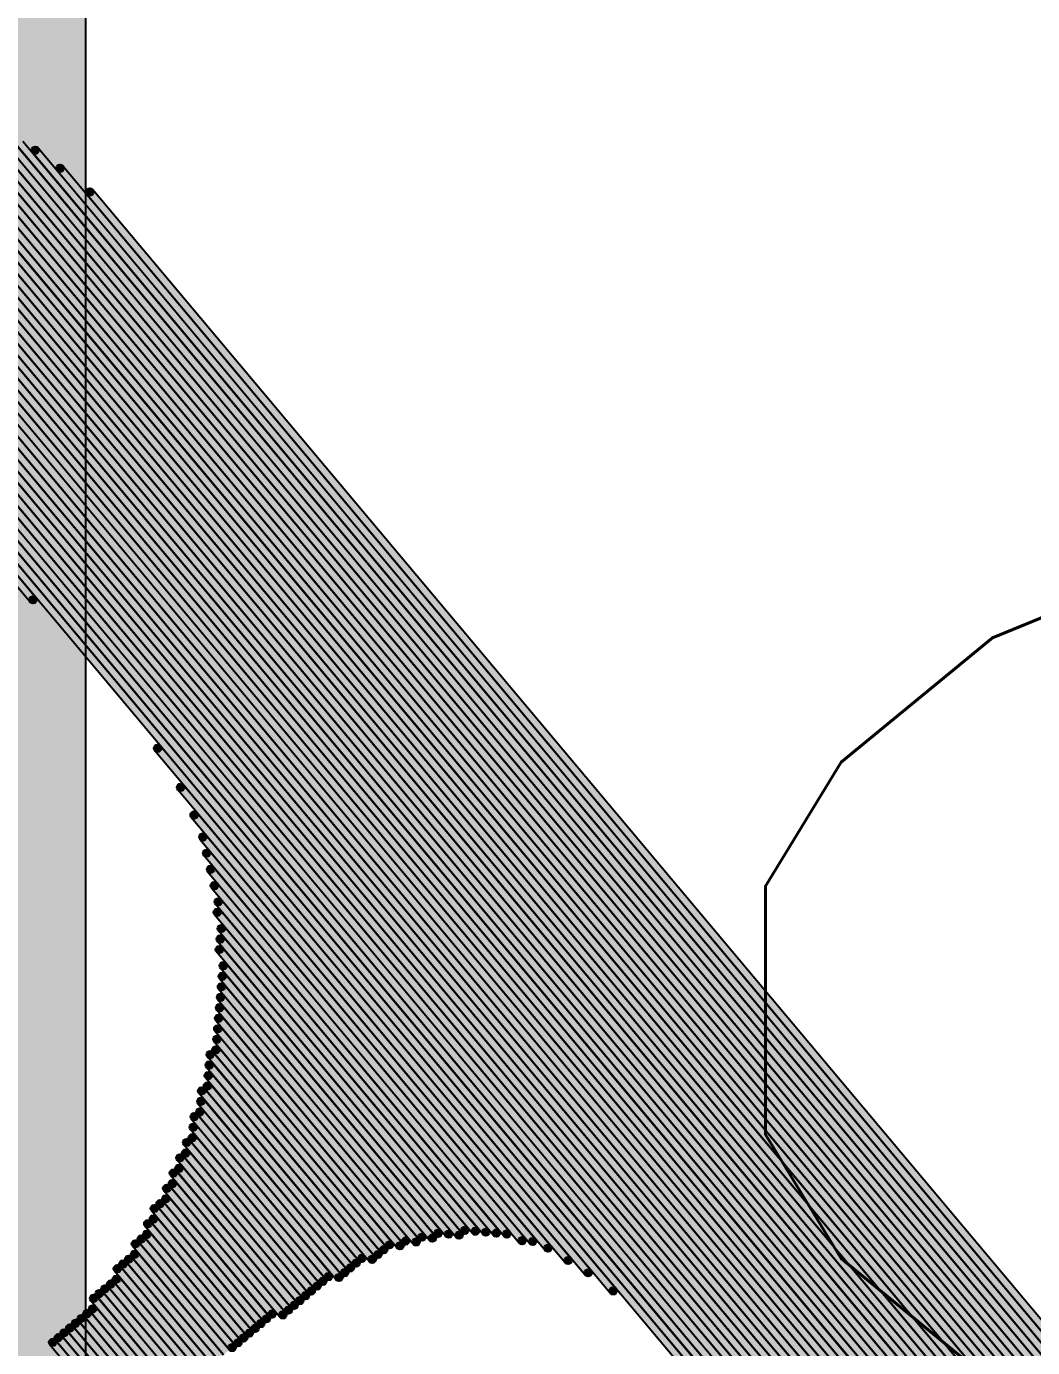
# Model space of a CAD drawing. Header units: millimetres. Extents: x -4 to 157, y -60 to 103.
# Drawn here: x 97.6 to 102.67, y 3.99 to 10.64 of the extents above; entities that cross this region are included whole.
import ezdxf

# ---------------------------------------------------------------- set-up
doc = ezdxf.new("R2010")
doc.units = ezdxf.units.MM
doc.layers.add('BottomSolder', color=6, linetype='Continuous', true_color=0xff00ff)
doc.layers.add('TopOverlay', color=2, linetype='Continuous', true_color=0xffff00)
doc.styles.add('textstyle11', font='standard')

msp = doc.modelspace()

# ---------------------------------------------------------------- hatches: boundary and pattern name
at = {"layer": 'BottomSolder', "true_color": 0xff00ff}
for points in [[(96.3729, 10.2211), (96.4017, 10.2453), (111.7698, -8.0696), (111.7411, -8.0937)], [(96.5073, 10.2359), (96.5361, 10.2601), (111.8561, -7.9974), (111.8273, -8.0215)], [(96.5605, 10.2313), (96.5892, 10.2554), (111.885, -7.9732), (111.8562, -7.9974)], [(96.6134, 10.2267), (96.6421, 10.2509), (111.9136, -7.949), (111.8848, -7.9731)], [(96.642, 10.2509), (96.6707, 10.275), (111.9423, -7.9249), (111.9136, -7.949)], [(96.6949, 10.2463), (96.7237, 10.2704), (111.9711, -7.9008), (111.9424, -7.9249)], [(96.7478, 10.2416), (96.7766, 10.2657), (111.9999, -7.8767), (111.9711, -7.9008)], [(96.8007, 10.2371), (96.8295, 10.2612), (112.0286, -7.8526), (111.9999, -7.8768)], [(96.8536, 10.2323), (96.8824, 10.2565), (112.0574, -7.8284), (112.0286, -7.8525)], [(96.9063, 10.2277), (96.935, 10.2518), (112.0861, -7.8043), (112.0574, -7.8285)], [(96.9593, 10.2231), (96.988, 10.2472), (112.1149, -7.7803), (112.0861, -7.8044)], [(97.0122, 10.2185), (97.041, 10.2426), (120.3946, -17.5892), (120.3658, -17.6134)], [(96.1809, 10.158), (96.2097, 10.1822), (111.6261, -8.1903), (111.5973, -8.2144)], [(96.2339, 10.1534), (96.2627, 10.1776), (111.6548, -8.1662), (111.626, -8.1903)], [(96.2627, 10.1774), (96.2915, 10.2016), (111.6836, -8.1421), (111.6549, -8.1662)], [(96.2914, 10.2016), (96.3202, 10.2258), (111.7123, -8.118), (111.6836, -8.1422)], [(96.3444, 10.1972), (96.3731, 10.2213), (111.7411, -8.0938), (111.7123, -8.118)], [(96.4259, 10.2164), (96.4547, 10.2405), (111.7985, -8.0455), (111.7697, -8.0696)], [(96.4788, 10.2119), (96.5076, 10.236), (111.8274, -8.0215), (111.7986, -8.0456)], [(97.065, 10.2139), (97.0937, 10.238), (120.3992, -17.5364), (120.3705, -17.5605)], [(97.1179, 10.2092), (97.1467, 10.2333), (120.4038, -17.4834), (120.375, -17.5076)], [(97.195, 10.1758), (97.2237, 10.1999), (120.3843, -17.4018), (120.3555, -17.4259)], [(97.2479, 10.1714), (97.2766, 10.1955), (120.3889, -17.3489), (120.3602, -17.373)], [(96.042, 10.0902), (96.0707, 10.1144), (111.5111, -8.2869), (111.4823, -8.311)], [(96.0706, 10.1144), (96.0993, 10.1385), (111.5397, -8.2628), (111.5109, -8.2869)], [(96.0993, 10.1386), (96.1281, 10.1627), (111.5686, -8.2386), (111.5398, -8.2628)], [(96.1522, 10.1339), (96.181, 10.158), (111.5973, -8.2146), (111.5685, -8.2387)], [(97.3248, 10.1378), (97.3535, 10.162), (120.3694, -17.2674), (120.3406, -17.2915)], [(97.3777, 10.1333), (97.4064, 10.1574), (120.3499, -17.1858), (120.3212, -17.2099)], [(95.9028, 10.0225), (95.9316, 10.0466), (111.3959, -8.3834), (111.3672, -8.4075)], [(95.9314, 10.0466), (95.9602, 10.0708), (111.4249, -8.3592), (111.3961, -8.3833)], [(95.9602, 10.0707), (95.989, 10.0948), (111.4536, -8.3351), (111.4248, -8.3593)], [(96.0131, 10.0661), (96.0418, 10.0902), (111.4824, -8.311), (111.4536, -8.3351)], [(97.4789, 10.0712), (97.5076, 10.0953), (120.3306, -17.1041), (120.3018, -17.1282)], [(97.5559, 10.0378), (97.5847, 10.0619), (120.3109, -17.0224), (120.2821, -17.0465)], [(95.7923, 9.9789), (95.8211, 10.003), (109.4761, -6.2706), (109.4474, -6.2948)], [(95.8452, 9.9742), (95.874, 9.9984), (109.6257, -6.3901), (109.5969, -6.4142)], [(95.8739, 9.9983), (95.9027, 10.0224), (111.3674, -8.4075), (111.3387, -8.4316)], [(97.6328, 10.0043), (97.6616, 10.0284), (120.2915, -16.9409), (120.2627, -16.965)], [(97.7581, 9.9134), (97.7869, 9.9375), (120.2237, -16.8017), (120.195, -16.8258)], [(97.9075, 9.7938), (97.9363, 9.818), (120.1319, -16.6338), (120.1031, -16.6579)], [(97.1145, 8.3446), (97.1433, 8.3687), (97.6501, 7.765), (97.6214, 7.7409)], [(98.2486, 6.9933), (98.2773, 7.0174), (100.5692, 4.286), (100.5405, 4.2619)], [(98.3645, 6.7967), (98.3932, 6.8208), (100.444, 4.3768), (100.4152, 4.3527)], [(98.4324, 6.6576), (98.4611, 6.6817), (100.3429, 4.4391), (100.3141, 4.4149)], [(98.476, 6.5471), (98.5048, 6.5712), (100.2417, 4.5011), (100.213, 4.477)], [(98.4953, 6.4654), (98.524, 6.4895), (100.1647, 4.5346), (100.1359, 4.5105)], [(98.5149, 6.3838), (98.5437, 6.4079), (100.1119, 4.5391), (100.0831, 4.515)], [(98.5344, 6.3022), (98.5632, 6.3263), (100.0349, 4.5727), (100.0062, 4.5485)], [(98.5493, 6.1678), (98.5781, 6.1919), (99.9291, 4.5818), (99.9004, 4.5576)], [(98.554, 6.2207), (98.5827, 6.2448), (99.9819, 4.5771), (99.9532, 4.553)], [(98.5641, 6.0332), (98.5929, 6.0574), (99.8234, 4.5911), (99.7946, 4.567)], [(98.5688, 6.0861), (98.5976, 6.1102), (99.8763, 4.5864), (99.8475, 4.5622)], [(98.5596, 5.9803), (98.5883, 6.0045), (99.7946, 4.5669), (99.7658, 4.5427)], [(98.5791, 5.8987), (98.6078, 5.9228), (99.7416, 4.5715), (99.7129, 4.5474)], [(98.5743, 5.8458), (98.6031, 5.8699), (99.6888, 4.576), (99.6601, 4.5519)], [(98.5697, 5.7929), (98.5984, 5.817), (99.6601, 4.552), (99.6313, 4.5279)], [(98.5651, 5.7401), (98.5939, 5.7643), (99.6073, 4.5566), (99.5785, 4.5325)], [(98.5559, 5.6343), (98.5846, 5.6585), (99.5256, 4.5371), (99.4969, 4.513)], [(98.5606, 5.6872), (98.5893, 5.7114), (99.5786, 4.5325), (99.5498, 4.5084)], [(98.5513, 5.5814), (98.58, 5.6056), (99.4968, 4.513), (99.468, 4.4889)], [(98.5467, 5.5287), (98.5754, 5.5528), (99.4441, 4.5177), (99.4154, 4.4936)], [(98.5134, 5.4515), (98.5421, 5.4757), (99.3865, 4.4693), (99.3577, 4.4452)], [(98.542, 5.4757), (98.5708, 5.4998), (99.4151, 4.4936), (99.3864, 4.4695)], [(98.5087, 5.3986), (98.5374, 5.4228), (99.3576, 4.4451), (99.3289, 4.421)], [(98.504, 5.3458), (98.5328, 5.37), (99.3049, 4.4498), (99.2761, 4.4257)], [(98.4706, 5.2688), (98.4993, 5.2929), (99.2473, 4.4017), (99.2185, 4.3776)], [(98.4994, 5.2929), (98.5281, 5.317), (99.276, 4.4256), (99.2473, 4.4015)], [(98.466, 5.2159), (98.4948, 5.24), (99.2185, 4.3775), (99.1897, 4.3534)], [(98.4327, 5.139), (98.4615, 5.1631), (99.1369, 4.358), (99.1082, 4.3339)], [(98.4615, 5.163), (98.4902, 5.1871), (99.1898, 4.3533), (99.1611, 4.3292)], [(98.4235, 5.0331), (98.4523, 5.0573), (99.0794, 4.3098), (99.0506, 4.2856)], [(98.428, 5.086), (98.4568, 5.1102), (99.1082, 4.334), (99.0795, 4.3099)], [(98.3947, 5.0091), (98.4235, 5.0332), (99.0506, 4.2856), (99.0219, 4.2615)], [(98.3612, 4.9321), (98.39, 4.9562), (98.9933, 4.2374), (98.9645, 4.2133)], [(98.3901, 4.9561), (98.4188, 4.9802), (99.0218, 4.2615), (98.9931, 4.2374)], [(98.3278, 4.8551), (98.3566, 4.8792), (98.9356, 4.189), (98.9069, 4.1649)], [(98.3567, 4.8793), (98.3854, 4.9034), (98.9645, 4.2132), (98.9357, 4.189)], [(98.2945, 4.7781), (98.3232, 4.8022), (98.854, 4.1697), (98.8253, 4.1456)], [(98.3233, 4.8022), (98.352, 4.8263), (98.9069, 4.1651), (98.8782, 4.1409)], [(98.2612, 4.7011), (98.29, 4.7252), (98.7966, 4.1214), (98.7678, 4.0973)], [(98.2899, 4.7251), (98.3186, 4.7492), (98.8251, 4.1454), (98.7964, 4.1213)], [(98.2324, 4.6769), (98.2611, 4.701), (98.7678, 4.0972), (98.739, 4.073)], [(98.1991, 4.5999), (98.2279, 4.6241), (98.7103, 4.0491), (98.6815, 4.025)], [(98.2278, 4.6241), (98.2565, 4.6482), (98.7391, 4.0731), (98.7103, 4.0489)], [(98.1369, 4.4986), (98.1657, 4.5228), (98.624, 3.9765), (98.5953, 3.9524)], [(98.1657, 4.5229), (98.1945, 4.5471), (98.6528, 4.0007), (98.6241, 3.9766)], [(98.1942, 4.5471), (98.2229, 4.5712), (98.6815, 4.0249), (98.6528, 4.0007)], [(98.1323, 4.4459), (98.161, 4.47), (98.5952, 3.9525), (98.5665, 3.9284)], [(98.046, 4.3735), (98.0748, 4.3977), (98.5091, 3.88), (98.4803, 3.8559)], [(98.0747, 4.3977), (98.1035, 4.4218), (98.5378, 3.9042), (98.509, 3.8801)], [(98.1035, 4.4217), (98.1323, 4.4458), (98.5665, 3.9283), (98.5377, 3.9042)], [(98.0413, 4.3207), (98.07, 4.3448), (98.4802, 3.856), (98.4515, 3.8318)], [(97.9551, 4.2484), (97.9839, 4.2726), (98.3941, 3.7836), (98.3653, 3.7594)], [(97.9838, 4.2724), (98.0126, 4.2965), (98.4227, 3.8077), (98.394, 3.7836)], [(98.0126, 4.2966), (98.0413, 4.3207), (98.4515, 3.8318), (98.4227, 3.8077)], [(97.9217, 4.1713), (97.9505, 4.1954), (98.3365, 3.7353), (98.3077, 3.7111)], [(97.9263, 4.2241), (97.955, 4.2482), (98.3651, 3.7595), (98.3364, 3.7353)], [(97.8642, 4.1231), (97.8929, 4.1472), (98.2791, 3.6872), (98.2503, 3.663)], [(97.893, 4.1471), (97.9217, 4.1713), (98.3078, 3.7113), (98.279, 3.6872)], [(97.778, 4.0505), (97.8068, 4.0747), (98.1927, 3.6147), (98.1639, 3.5906)], [(97.8067, 4.0748), (97.8355, 4.0989), (98.2214, 3.6388), (98.1927, 3.6147)], [(97.8355, 4.0988), (97.8642, 4.123), (98.2502, 3.663), (98.2215, 3.6388)], [(97.7206, 4.0025), (97.7493, 4.0266), (98.1353, 3.5664), (98.1065, 3.5423)], [(97.7491, 4.0265), (97.7779, 4.0507), (98.164, 3.5906), (98.1352, 3.5665)]]:
    msp.add_hatch(color=6, dxfattribs=at).paths.add_polyline_path(points, flags=0)
h = msp.add_hatch(color=6, dxfattribs=at)
edge = h.paths.add_edge_path(flags=0)
edge.add_arc((97.6472, 10.0163), 0.0188, 0, 360)
h = msp.add_hatch(color=6, dxfattribs=at)
edge = h.paths.add_edge_path(flags=0)
edge.add_arc((97.7725, 9.9255), 0.0188, 0, 360)
h = msp.add_hatch(color=6, dxfattribs=at)
edge = h.paths.add_edge_path(flags=0)
edge.add_arc((97.9219, 9.8059), 0.0188, 0, 360)
h = msp.add_hatch(color=6, dxfattribs=at)
edge = h.paths.add_edge_path(flags=0)
edge.add_arc((97.6358, 7.753), 0.0188, 0, 360)
h = msp.add_hatch(color=6, dxfattribs=at)
edge = h.paths.add_edge_path(flags=0)
edge.add_arc((98.263, 7.0053), 0.0188, 0, 360)
h = msp.add_hatch(color=6, dxfattribs=at)
edge = h.paths.add_edge_path(flags=0)
edge.add_arc((98.3788, 6.8087), 0.0188, 0, 360)
h = msp.add_hatch(color=6, dxfattribs=at)
edge = h.paths.add_edge_path(flags=0)
edge.add_arc((98.4467, 6.6696), 0.0188, 0, 360)
h = msp.add_hatch(color=6, dxfattribs=at)
edge = h.paths.add_edge_path(flags=0)
edge.add_arc((98.4904, 6.5592), 0.0188, 0, 360)
h = msp.add_hatch(color=6, dxfattribs=at)
edge = h.paths.add_edge_path(flags=0)
edge.add_arc((98.5096, 6.4774), 0.0188, 0, 360)
h = msp.add_hatch(color=6, dxfattribs=at)
edge = h.paths.add_edge_path(flags=0)
edge.add_arc((98.5293, 6.3959), 0.0188, 0, 360)
h = msp.add_hatch(color=6, dxfattribs=at)
edge = h.paths.add_edge_path(flags=0)
edge.add_arc((98.5488, 6.3143), 0.0188, 0, 360)
h = msp.add_hatch(color=6, dxfattribs=at)
edge = h.paths.add_edge_path(flags=0)
edge.add_arc((98.5637, 6.1799), 0.0188, 0, 360)
h = msp.add_hatch(color=6, dxfattribs=at)
edge = h.paths.add_edge_path(flags=0)
edge.add_arc((98.5684, 6.2327), 0.0188, 0, 360)
h = msp.add_hatch(color=6, dxfattribs=at)
edge = h.paths.add_edge_path(flags=0)
edge.add_arc((98.5785, 6.0453), 0.0188, 0, 360)
h = msp.add_hatch(color=6, dxfattribs=at)
edge = h.paths.add_edge_path(flags=0)
edge.add_arc((98.5832, 6.0981), 0.0188, 0, 360)
h = msp.add_hatch(color=6, dxfattribs=at)
edge = h.paths.add_edge_path(flags=0)
edge.add_arc((98.5739, 5.9924), 0.0188, 0, 360)
h = msp.add_hatch(color=6, dxfattribs=at)
edge = h.paths.add_edge_path(flags=0)
edge.add_arc((98.5935, 5.9108), 0.0188, 0, 360)
h = msp.add_hatch(color=6, dxfattribs=at)
edge = h.paths.add_edge_path(flags=0)
edge.add_arc((98.5887, 5.8579), 0.0188, 0, 360)
h = msp.add_hatch(color=6, dxfattribs=at)
edge = h.paths.add_edge_path(flags=0)
edge.add_arc((98.5841, 5.8049), 0.0188, 0, 360)
h = msp.add_hatch(color=6, dxfattribs=at)
edge = h.paths.add_edge_path(flags=0)
edge.add_arc((98.5795, 5.7522), 0.0188, 0, 360)
h = msp.add_hatch(color=6, dxfattribs=at)
edge = h.paths.add_edge_path(flags=0)
edge.add_arc((98.5702, 5.6464), 0.0188, 0, 360)
h = msp.add_hatch(color=6, dxfattribs=at)
edge = h.paths.add_edge_path(flags=0)
edge.add_arc((98.5749, 5.6993), 0.0188, 0, 360)
h = msp.add_hatch(color=6, dxfattribs=at)
edge = h.paths.add_edge_path(flags=0)
edge.add_arc((98.5657, 5.5935), 0.0188, 0, 360)
h = msp.add_hatch(color=6, dxfattribs=at)
edge = h.paths.add_edge_path(flags=0)
edge.add_arc((98.5611, 5.5408), 0.0188, 0, 360)
h = msp.add_hatch(color=6, dxfattribs=at)
edge = h.paths.add_edge_path(flags=0)
edge.add_arc((98.5278, 5.4636), 0.0188, 0, 360)
h = msp.add_hatch(color=6, dxfattribs=at)
edge = h.paths.add_edge_path(flags=0)
edge.add_arc((98.5564, 5.4878), 0.0188, 0, 360)
h = msp.add_hatch(color=6, dxfattribs=at)
edge = h.paths.add_edge_path(flags=0)
edge.add_arc((98.5231, 5.4107), 0.0188, 0, 360)
h = msp.add_hatch(color=6, dxfattribs=at)
edge = h.paths.add_edge_path(flags=0)
edge.add_arc((98.5138, 5.305), 0.0188, 0, 360)
h = msp.add_hatch(color=6, dxfattribs=at)
edge = h.paths.add_edge_path(flags=0)
edge.add_arc((98.5184, 5.3579), 0.0188, 0, 360)
h = msp.add_hatch(color=6, dxfattribs=at)
edge = h.paths.add_edge_path(flags=0)
edge.add_arc((98.485, 5.2809), 0.0188, 0, 360)
h = msp.add_hatch(color=6, dxfattribs=at)
edge = h.paths.add_edge_path(flags=0)
edge.add_arc((98.4758, 5.175), 0.0188, 0, 360)
h = msp.add_hatch(color=6, dxfattribs=at)
edge = h.paths.add_edge_path(flags=0)
edge.add_arc((98.4804, 5.228), 0.0188, 0, 360)
h = msp.add_hatch(color=6, dxfattribs=at)
edge = h.paths.add_edge_path(flags=0)
edge.add_arc((98.4471, 5.151), 0.0188, 0, 360)
h = msp.add_hatch(color=6, dxfattribs=at)
edge = h.paths.add_edge_path(flags=0)
edge.add_arc((98.4379, 5.0452), 0.0188, 0, 360)
h = msp.add_hatch(color=6, dxfattribs=at)
edge = h.paths.add_edge_path(flags=0)
edge.add_arc((98.4424, 5.0981), 0.0188, 0, 360)
h = msp.add_hatch(color=6, dxfattribs=at)
edge = h.paths.add_edge_path(flags=0)
edge.add_arc((98.4091, 5.0212), 0.0188, 0, 360)
h = msp.add_hatch(color=6, dxfattribs=at)
edge = h.paths.add_edge_path(flags=0)
edge.add_arc((98.3756, 4.9441), 0.0188, 0, 360)
h = msp.add_hatch(color=6, dxfattribs=at)
edge = h.paths.add_edge_path(flags=0)
edge.add_arc((98.4044, 4.9681), 0.0188, 0, 360)
h = msp.add_hatch(color=6, dxfattribs=at)
edge = h.paths.add_edge_path(flags=0)
edge.add_arc((98.3422, 4.8671), 0.0188, 0, 360)
h = msp.add_hatch(color=6, dxfattribs=at)
edge = h.paths.add_edge_path(flags=0)
edge.add_arc((98.371, 4.8913), 0.0188, 0, 360)
h = msp.add_hatch(color=6, dxfattribs=at)
edge = h.paths.add_edge_path(flags=0)
edge.add_arc((98.3088, 4.7901), 0.0188, 0, 360)
h = msp.add_hatch(color=6, dxfattribs=at)
edge = h.paths.add_edge_path(flags=0)
edge.add_arc((98.3376, 4.8142), 0.0188, 0, 360)
h = msp.add_hatch(color=6, dxfattribs=at)
edge = h.paths.add_edge_path(flags=0)
edge.add_arc((98.2756, 4.7131), 0.0188, 0, 360)
h = msp.add_hatch(color=6, dxfattribs=at)
edge = h.paths.add_edge_path(flags=0)
edge.add_arc((98.3042, 4.7372), 0.0188, 0, 360)
h = msp.add_hatch(color=6, dxfattribs=at)
edge = h.paths.add_edge_path(flags=0)
edge.add_arc((98.2467, 4.6889), 0.0188, 0, 360)
h = msp.add_hatch(color=6, dxfattribs=at)
edge = h.paths.add_edge_path(flags=0)
edge.add_arc((98.2135, 4.612), 0.0188, 0, 360)
h = msp.add_hatch(color=6, dxfattribs=at)
edge = h.paths.add_edge_path(flags=0)
edge.add_arc((98.2421, 4.6361), 0.0188, 0, 360)
h = msp.add_hatch(color=6, dxfattribs=at)
edge = h.paths.add_edge_path(flags=0)
edge.add_arc((99.809, 4.579), 0.0188, 0, 360)
h = msp.add_hatch(color=6, dxfattribs=at)
edge = h.paths.add_edge_path(flags=0)
edge.add_arc((99.8619, 4.5743), 0.0188, 0, 360)
h = msp.add_hatch(color=6, dxfattribs=at)
edge = h.paths.add_edge_path(flags=0)
edge.add_arc((98.1513, 4.5107), 0.0188, 0, 360)
h = msp.add_hatch(color=6, dxfattribs=at)
edge = h.paths.add_edge_path(flags=0)
edge.add_arc((98.1801, 4.535), 0.0188, 0, 360)
h = msp.add_hatch(color=6, dxfattribs=at)
edge = h.paths.add_edge_path(flags=0)
edge.add_arc((98.2086, 4.5592), 0.0188, 0, 360)
h = msp.add_hatch(color=6, dxfattribs=at)
edge = h.paths.add_edge_path(flags=0)
edge.add_arc((99.4297, 4.5056), 0.0188, 0, 360)
h = msp.add_hatch(color=6, dxfattribs=at)
edge = h.paths.add_edge_path(flags=0)
edge.add_arc((99.5112, 4.5251), 0.0188, 0, 360)
h = msp.add_hatch(color=6, dxfattribs=at)
edge = h.paths.add_edge_path(flags=0)
edge.add_arc((99.5642, 4.5205), 0.0188, 0, 360)
h = msp.add_hatch(color=6, dxfattribs=at)
edge = h.paths.add_edge_path(flags=0)
edge.add_arc((99.5929, 4.5445), 0.0188, 0, 360)
h = msp.add_hatch(color=6, dxfattribs=at)
edge = h.paths.add_edge_path(flags=0)
edge.add_arc((99.6457, 4.5399), 0.0188, 0, 360)
h = msp.add_hatch(color=6, dxfattribs=at)
edge = h.paths.add_edge_path(flags=0)
edge.add_arc((99.6745, 4.5639), 0.0188, 0, 360)
h = msp.add_hatch(color=6, dxfattribs=at)
edge = h.paths.add_edge_path(flags=0)
edge.add_arc((99.7273, 4.5594), 0.0188, 0, 360)
h = msp.add_hatch(color=6, dxfattribs=at)
edge = h.paths.add_edge_path(flags=0)
edge.add_arc((99.7802, 4.5548), 0.0188, 0, 360)
h = msp.add_hatch(color=6, dxfattribs=at)
edge = h.paths.add_edge_path(flags=0)
edge.add_arc((99.9147, 4.5697), 0.0188, 0, 360)
h = msp.add_hatch(color=6, dxfattribs=at)
edge = h.paths.add_edge_path(flags=0)
edge.add_arc((99.9675, 4.5651), 0.0188, 0, 360)
h = msp.add_hatch(color=6, dxfattribs=at)
edge = h.paths.add_edge_path(flags=0)
edge.add_arc((100.0205, 4.5606), 0.0188, 0, 360)
h = msp.add_hatch(color=6, dxfattribs=at)
edge = h.paths.add_edge_path(flags=0)
edge.add_arc((100.0975, 4.5271), 0.0188, 0, 360)
h = msp.add_hatch(color=6, dxfattribs=at)
edge = h.paths.add_edge_path(flags=0)
edge.add_arc((100.1503, 4.5225), 0.0188, 0, 360)
h = msp.add_hatch(color=6, dxfattribs=at)
edge = h.paths.add_edge_path(flags=0)
edge.add_arc((98.1467, 4.4579), 0.0188, 0, 360)
h = msp.add_hatch(color=6, dxfattribs=at)
edge = h.paths.add_edge_path(flags=0)
edge.add_arc((99.2905, 4.4378), 0.0188, 0, 360)
h = msp.add_hatch(color=6, dxfattribs=at)
edge = h.paths.add_edge_path(flags=0)
edge.add_arc((99.3721, 4.4572), 0.0188, 0, 360)
h = msp.add_hatch(color=6, dxfattribs=at)
edge = h.paths.add_edge_path(flags=0)
edge.add_arc((99.4008, 4.4815), 0.0188, 0, 360)
h = msp.add_hatch(color=6, dxfattribs=at)
edge = h.paths.add_edge_path(flags=0)
edge.add_arc((99.4824, 4.5009), 0.0188, 0, 360)
h = msp.add_hatch(color=6, dxfattribs=at)
edge = h.paths.add_edge_path(flags=0)
edge.add_arc((100.2273, 4.4891), 0.0188, 0, 360)
h = msp.add_hatch(color=6, dxfattribs=at)
edge = h.paths.add_edge_path(flags=0)
edge.add_arc((98.0604, 4.3856), 0.0188, 0, 360)
h = msp.add_hatch(color=6, dxfattribs=at)
edge = h.paths.add_edge_path(flags=0)
edge.add_arc((98.0891, 4.4097), 0.0188, 0, 360)
h = msp.add_hatch(color=6, dxfattribs=at)
edge = h.paths.add_edge_path(flags=0)
edge.add_arc((98.1179, 4.4337), 0.0188, 0, 360)
h = msp.add_hatch(color=6, dxfattribs=at)
edge = h.paths.add_edge_path(flags=0)
edge.add_arc((99.2329, 4.3896), 0.0188, 0, 360)
h = msp.add_hatch(color=6, dxfattribs=at)
edge = h.paths.add_edge_path(flags=0)
edge.add_arc((99.2617, 4.4136), 0.0188, 0, 360)
h = msp.add_hatch(color=6, dxfattribs=at)
edge = h.paths.add_edge_path(flags=0)
edge.add_arc((99.3432, 4.4331), 0.0188, 0, 360)
h = msp.add_hatch(color=6, dxfattribs=at)
edge = h.paths.add_edge_path(flags=0)
edge.add_arc((100.3285, 4.427), 0.0188, 0, 360)
h = msp.add_hatch(color=6, dxfattribs=at)
edge = h.paths.add_edge_path(flags=0)
edge.add_arc((98.027, 4.3087), 0.0188, 0, 360)
h = msp.add_hatch(color=6, dxfattribs=at)
edge = h.paths.add_edge_path(flags=0)
edge.add_arc((98.0557, 4.3328), 0.0188, 0, 360)
h = msp.add_hatch(color=6, dxfattribs=at)
edge = h.paths.add_edge_path(flags=0)
edge.add_arc((99.0939, 4.322), 0.0188, 0, 360)
h = msp.add_hatch(color=6, dxfattribs=at)
edge = h.paths.add_edge_path(flags=0)
edge.add_arc((99.1226, 4.346), 0.0188, 0, 360)
h = msp.add_hatch(color=6, dxfattribs=at)
edge = h.paths.add_edge_path(flags=0)
edge.add_arc((99.1755, 4.3413), 0.0188, 0, 360)
h = msp.add_hatch(color=6, dxfattribs=at)
edge = h.paths.add_edge_path(flags=0)
edge.add_arc((99.2041, 4.3655), 0.0188, 0, 360)
h = msp.add_hatch(color=6, dxfattribs=at)
edge = h.paths.add_edge_path(flags=0)
edge.add_arc((100.4296, 4.3648), 0.0188, 0, 360)
h = msp.add_hatch(color=6, dxfattribs=at)
edge = h.paths.add_edge_path(flags=0)
edge.add_arc((97.9695, 4.2605), 0.0188, 0, 360)
h = msp.add_hatch(color=6, dxfattribs=at)
edge = h.paths.add_edge_path(flags=0)
edge.add_arc((97.9982, 4.2845), 0.0188, 0, 360)
h = msp.add_hatch(color=6, dxfattribs=at)
edge = h.paths.add_edge_path(flags=0)
edge.add_arc((99.0075, 4.2495), 0.0188, 0, 360)
h = msp.add_hatch(color=6, dxfattribs=at)
edge = h.paths.add_edge_path(flags=0)
edge.add_arc((99.0362, 4.2735), 0.0188, 0, 360)
h = msp.add_hatch(color=6, dxfattribs=at)
edge = h.paths.add_edge_path(flags=0)
edge.add_arc((99.065, 4.2977), 0.0188, 0, 360)
h = msp.add_hatch(color=6, dxfattribs=at)
edge = h.paths.add_edge_path(flags=0)
edge.add_arc((100.5548, 4.2739), 0.0188, 0, 360)
h = msp.add_hatch(color=6, dxfattribs=at)
edge = h.paths.add_edge_path(flags=0)
edge.add_arc((97.9361, 4.1833), 0.0188, 0, 360)
h = msp.add_hatch(color=6, dxfattribs=at)
edge = h.paths.add_edge_path(flags=0)
edge.add_arc((97.9407, 4.2362), 0.0188, 0, 360)
h = msp.add_hatch(color=6, dxfattribs=at)
edge = h.paths.add_edge_path(flags=0)
edge.add_arc((98.9212, 4.1769), 0.0188, 0, 360)
h = msp.add_hatch(color=6, dxfattribs=at)
edge = h.paths.add_edge_path(flags=0)
edge.add_arc((98.9501, 4.2011), 0.0188, 0, 360)
h = msp.add_hatch(color=6, dxfattribs=at)
edge = h.paths.add_edge_path(flags=0)
edge.add_arc((98.9789, 4.2253), 0.0188, 0, 360)
h = msp.add_hatch(color=6, dxfattribs=at)
edge = h.paths.add_edge_path(flags=0)
edge.add_arc((97.8499, 4.1109), 0.0188, 0, 360)
h = msp.add_hatch(color=6, dxfattribs=at)
edge = h.paths.add_edge_path(flags=0)
edge.add_arc((97.8786, 4.1351), 0.0188, 0, 360)
h = msp.add_hatch(color=6, dxfattribs=at)
edge = h.paths.add_edge_path(flags=0)
edge.add_arc((97.9074, 4.1592), 0.0188, 0, 360)
h = msp.add_hatch(color=6, dxfattribs=at)
edge = h.paths.add_edge_path(flags=0)
edge.add_arc((98.7822, 4.1094), 0.0188, 0, 360)
h = msp.add_hatch(color=6, dxfattribs=at)
edge = h.paths.add_edge_path(flags=0)
edge.add_arc((98.8108, 4.1334), 0.0188, 0, 360)
h = msp.add_hatch(color=6, dxfattribs=at)
edge = h.paths.add_edge_path(flags=0)
edge.add_arc((98.8396, 4.1577), 0.0188, 0, 360)
h = msp.add_hatch(color=6, dxfattribs=at)
edge = h.paths.add_edge_path(flags=0)
edge.add_arc((98.8925, 4.153), 0.0188, 0, 360)
h = msp.add_hatch(color=6, dxfattribs=at)
edge = h.paths.add_edge_path(flags=0)
edge.add_arc((97.7635, 4.0386), 0.0188, 0, 360)
h = msp.add_hatch(color=6, dxfattribs=at)
edge = h.paths.add_edge_path(flags=0)
edge.add_arc((97.7924, 4.0626), 0.0188, 0, 360)
h = msp.add_hatch(color=6, dxfattribs=at)
edge = h.paths.add_edge_path(flags=0)
edge.add_arc((97.8211, 4.0869), 0.0188, 0, 360)
h = msp.add_hatch(color=6, dxfattribs=at)
edge = h.paths.add_edge_path(flags=0)
edge.add_arc((98.7247, 4.061), 0.0188, 0, 360)
h = msp.add_hatch(color=6, dxfattribs=at)
edge = h.paths.add_edge_path(flags=0)
edge.add_arc((98.7534, 4.0851), 0.0188, 0, 360)
h = msp.add_hatch(color=6, dxfattribs=at)
edge = h.paths.add_edge_path(flags=0)
edge.add_arc((97.735, 4.0146), 0.0188, 0, 360)
h = msp.add_hatch(color=6, dxfattribs=at)
edge = h.paths.add_edge_path(flags=0)
edge.add_arc((98.6385, 3.9886), 0.0188, 0, 360)
h = msp.add_hatch(color=6, dxfattribs=at)
edge = h.paths.add_edge_path(flags=0)
edge.add_arc((98.6672, 4.0128), 0.0188, 0, 360)
h = msp.add_hatch(color=6, dxfattribs=at)
edge = h.paths.add_edge_path(flags=0)
edge.add_arc((98.6959, 4.0371), 0.0188, 0, 360)
at = {"layer": 'TopOverlay', "true_color": 0xffff00}
msp.add_hatch(color=2, dxfattribs=at).paths.add_polyline_path([(97.9, 1.7961), (97.1, 1.7961), (97.1, 13.9764), (97.9, 13.9764)], flags=0)

# ---------------------------------------------------------------- linework, layer by layer
at = {"layer": 'BottomSolder', "color": 6, "true_color": 0xff00ff}
for p, q in [((96.4017, 10.2453), (111.7698, -8.0696)), ((96.5361, 10.2601), (111.8561, -7.9974)), ((96.5892, 10.2554), (111.885, -7.9732)), ((111.9136, -7.949), (96.642, 10.2509)), ((96.6421, 10.2509), (111.9136, -7.949)), ((96.6707, 10.275), (111.9423, -7.9249)), ((111.9424, -7.9249), (96.6949, 10.2463)), ((96.7237, 10.2704), (111.9711, -7.9008)), ((96.7766, 10.2657), (111.9999, -7.8767)), ((96.8295, 10.2612), (112.0286, -7.8526)), ((96.8824, 10.2565), (112.0574, -7.8284)), ((96.935, 10.2518), (112.0861, -7.8043)), ((96.988, 10.2472), (112.1149, -7.7803)), ((97.041, 10.2426), (120.3946, -17.5892)), ((96.2097, 10.1822), (111.6261, -8.1903)), ((96.2627, 10.1776), (111.6548, -8.1662)), ((111.6549, -8.1662), (96.2627, 10.1774)), ((111.6836, -8.1422), (96.2914, 10.2016)), ((96.2915, 10.2016), (111.6836, -8.1421)), ((96.3202, 10.2258), (111.7123, -8.118)), ((111.7123, -8.118), (96.3444, 10.1972)), ((111.7411, -8.0937), (96.3729, 10.2211)), ((96.3731, 10.2213), (111.7411, -8.0938)), ((111.7697, -8.0696), (96.4259, 10.2164)), ((96.4547, 10.2405), (111.7985, -8.0455)), ((111.7986, -8.0456), (96.4788, 10.2119)), ((111.8273, -8.0215), (96.5073, 10.2359)), ((96.5076, 10.236), (111.8274, -8.0215)), ((111.8562, -7.9974), (96.5605, 10.2313)), ((111.8848, -7.9731), (96.6134, 10.2267)), ((111.9711, -7.9008), (96.7478, 10.2416)), ((111.9999, -7.8768), (96.8007, 10.2371)), ((112.0286, -7.8525), (96.8536, 10.2323)), ((112.0574, -7.8285), (96.9063, 10.2277)), ((112.0861, -7.8044), (96.9593, 10.2231)), ((120.3658, -17.6134), (97.0122, 10.2185)), ((120.3705, -17.5605), (97.065, 10.2139)), ((97.0937, 10.238), (120.3992, -17.5364)), ((120.375, -17.5076), (97.1179, 10.2092)), ((97.1467, 10.2333), (120.4038, -17.4834)), ((97.2237, 10.1999), (120.3843, -17.4018)), ((97.2766, 10.1955), (120.3889, -17.3489)), ((111.5109, -8.2869), (96.0706, 10.1144)), ((96.0707, 10.1144), (111.5111, -8.2869)), ((111.5398, -8.2628), (96.0993, 10.1386)), ((96.0993, 10.1385), (111.5397, -8.2628)), ((96.1281, 10.1627), (111.5686, -8.2386)), ((111.5685, -8.2387), (96.1522, 10.1339)), ((111.5973, -8.2144), (96.1809, 10.158)), ((96.181, 10.158), (111.5973, -8.2146)), ((111.626, -8.1903), (96.2339, 10.1534)), ((120.3555, -17.4259), (97.195, 10.1758)), ((120.3602, -17.373), (97.2479, 10.1714)), ((120.3406, -17.2915), (97.3248, 10.1378)), ((97.3535, 10.162), (120.3694, -17.2674)), ((120.3212, -17.2099), (97.3777, 10.1333)), ((97.4064, 10.1574), (120.3499, -17.1858)), ((111.3961, -8.3833), (95.9314, 10.0466)), ((95.9316, 10.0466), (111.3959, -8.3834)), ((95.9602, 10.0708), (111.4249, -8.3592)), ((111.4248, -8.3593), (95.9602, 10.0707)), ((95.989, 10.0948), (111.4536, -8.3351)), ((111.4536, -8.3351), (96.0131, 10.0661)), ((96.0418, 10.0902), (111.4824, -8.311)), ((111.4823, -8.311), (96.042, 10.0902)), ((120.3018, -17.1282), (97.4789, 10.0712)), ((97.5076, 10.0953), (120.3306, -17.1041)), ((97.5847, 10.0619), (120.3109, -17.0224)), ((109.4474, -6.2948), (95.7923, 9.9789)), ((95.8211, 10.003), (109.4761, -6.2706)), ((111.3387, -8.4316), (95.8739, 9.9983)), ((95.874, 9.9984), (109.6257, -6.3901)), ((95.9027, 10.0224), (111.3674, -8.4075)), ((111.3672, -8.4075), (95.9028, 10.0225)), ((120.2821, -17.0465), (97.5559, 10.0378)), ((97.6328, 10.0043), (97.6616, 10.0284)), ((120.2627, -16.965), (97.6328, 10.0043)), ((97.6616, 10.0284), (120.2915, -16.9409)), ((109.5969, -6.4142), (95.8452, 9.9742)), ((97.7581, 9.9134), (97.7869, 9.9375)), ((120.195, -16.8258), (97.7581, 9.9134)), ((97.7869, 9.9375), (120.2237, -16.8017)), ((97.9075, 9.7938), (97.9363, 9.818)), ((120.1031, -16.6579), (97.9075, 9.7938)), ((97.9363, 9.818), (120.1319, -16.6338)), ((97.6214, 7.7409), (97.1145, 8.3446)), ((97.1433, 8.3687), (97.6501, 7.765)), ((97.6501, 7.765), (97.6214, 7.7409)), ((98.2486, 6.9933), (98.2773, 7.0174)), ((100.5405, 4.2619), (98.2486, 6.9933)), ((98.2773, 7.0174), (100.5692, 4.286)), ((98.3645, 6.7967), (98.3932, 6.8208)), ((100.4152, 4.3527), (98.3645, 6.7967)), ((98.3932, 6.8208), (100.444, 4.3768)), ((98.4324, 6.6576), (98.4611, 6.6817)), ((100.3141, 4.4149), (98.4324, 6.6576)), ((98.4611, 6.6817), (100.3429, 4.4391)), ((98.476, 6.5471), (98.5048, 6.5712)), ((100.213, 4.477), (98.476, 6.5471)), ((98.5048, 6.5712), (100.2417, 4.5011)), ((98.4953, 6.4654), (98.524, 6.4895)), ((100.1359, 4.5105), (98.4953, 6.4654)), ((98.524, 6.4895), (100.1647, 4.5346)), ((98.5149, 6.3838), (98.5437, 6.4079)), ((98.5437, 6.4079), (100.1119, 4.5391)), ((100.0831, 4.515), (98.5149, 6.3838)), ((98.5344, 6.3022), (98.5632, 6.3263)), ((98.5632, 6.3263), (100.0349, 4.5727)), ((100.0062, 4.5485), (98.5344, 6.3022)), ((98.5493, 6.1678), (98.5781, 6.1919)), ((98.554, 6.2207), (98.5827, 6.2448)), ((99.9532, 4.553), (98.554, 6.2207)), ((98.5781, 6.1919), (99.9291, 4.5818)), ((98.5827, 6.2448), (99.9819, 4.5771)), ((99.9004, 4.5576), (98.5493, 6.1678)), ((98.5641, 6.0332), (98.5929, 6.0574)), ((98.5688, 6.0861), (98.5976, 6.1102)), ((99.8475, 4.5622), (98.5688, 6.0861)), ((98.5929, 6.0574), (99.8234, 4.5911)), ((98.5976, 6.1102), (99.8763, 4.5864)), ((98.5596, 5.9803), (98.5883, 6.0045)), ((99.7946, 4.567), (98.5641, 6.0332)), ((98.5883, 6.0045), (99.7946, 4.5669)), ((99.7658, 4.5427), (98.5596, 5.9803)), ((98.5791, 5.8987), (98.6078, 5.9228)), ((98.6078, 5.9228), (99.7416, 4.5715)), ((98.5743, 5.8458), (98.6031, 5.8699)), ((99.7129, 4.5474), (98.5791, 5.8987)), ((98.6031, 5.8699), (99.6888, 4.576)), ((98.5697, 5.7929), (98.5984, 5.817)), ((99.6313, 4.5279), (98.5697, 5.7929)), ((99.6601, 4.5519), (98.5743, 5.8458)), ((98.5984, 5.817), (99.6601, 4.552)), ((98.5651, 5.7401), (98.5939, 5.7643)), ((99.5785, 4.5325), (98.5651, 5.7401)), ((98.5939, 5.7643), (99.6073, 4.5566)), ((98.5559, 5.6343), (98.5846, 5.6585)), ((98.5606, 5.6872), (98.5893, 5.7114)), ((99.5498, 4.5084), (98.5606, 5.6872)), ((98.5846, 5.6585), (99.5256, 4.5371)), ((98.5893, 5.7114), (99.5786, 4.5325)), ((98.5513, 5.5814), (98.58, 5.6056)), ((99.4969, 4.513), (98.5559, 5.6343)), ((98.58, 5.6056), (99.4968, 4.513)), ((98.5467, 5.5287), (98.5754, 5.5528)), ((99.4154, 4.4936), (98.5467, 5.5287)), ((99.468, 4.4889), (98.5513, 5.5814)), ((98.5754, 5.5528), (99.4441, 4.5177)), ((98.5134, 5.4515), (98.5421, 5.4757)), ((98.542, 5.4757), (98.5708, 5.4998)), ((99.3864, 4.4695), (98.542, 5.4757)), ((98.5421, 5.4757), (99.3865, 4.4693)), ((98.5708, 5.4998), (99.4151, 4.4936)), ((98.5087, 5.3986), (98.5374, 5.4228)), ((99.3289, 4.421), (98.5087, 5.3986)), ((99.3577, 4.4452), (98.5134, 5.4515)), ((98.5374, 5.4228), (99.3576, 4.4451)), ((98.504, 5.3458), (98.5328, 5.37)), ((99.2761, 4.4257), (98.504, 5.3458)), ((98.5328, 5.37), (99.3049, 4.4498)), ((98.4706, 5.2688), (98.4993, 5.2929)), ((99.2185, 4.3776), (98.4706, 5.2688)), ((98.4993, 5.2929), (99.2473, 4.4017)), ((98.4994, 5.2929), (98.5281, 5.317)), ((99.2473, 4.4015), (98.4994, 5.2929)), ((98.5281, 5.317), (99.276, 4.4256)), ((98.466, 5.2159), (98.4948, 5.24)), ((99.1897, 4.3534), (98.466, 5.2159)), ((98.4948, 5.24), (99.2185, 4.3775)), ((98.4327, 5.139), (98.4615, 5.1631)), ((99.1082, 4.3339), (98.4327, 5.139)), ((98.4615, 5.163), (98.4902, 5.1871)), ((98.4615, 5.1631), (99.1369, 4.358)), ((99.1611, 4.3292), (98.4615, 5.163)), ((98.4902, 5.1871), (99.1898, 4.3533)), ((98.4235, 5.0331), (98.4523, 5.0573)), ((98.428, 5.086), (98.4568, 5.1102)), ((99.0795, 4.3099), (98.428, 5.086)), ((98.4523, 5.0573), (99.0794, 4.3098)), ((98.4568, 5.1102), (99.1082, 4.334)), ((98.3947, 5.0091), (98.4235, 5.0332)), ((99.0219, 4.2615), (98.3947, 5.0091)), ((98.4235, 5.0332), (99.0506, 4.2856)), ((99.0506, 4.2856), (98.4235, 5.0331)), ((98.3612, 4.9321), (98.39, 4.9562)), ((98.9645, 4.2133), (98.3612, 4.9321)), ((98.39, 4.9562), (98.9933, 4.2374)), ((98.3901, 4.9561), (98.4188, 4.9802)), ((98.9931, 4.2374), (98.3901, 4.9561)), ((98.4188, 4.9802), (99.0218, 4.2615)), ((98.3278, 4.8551), (98.3566, 4.8792)), ((98.3566, 4.8792), (98.9356, 4.189)), ((98.3567, 4.8793), (98.3854, 4.9034)), ((98.9357, 4.189), (98.3567, 4.8793)), ((98.3854, 4.9034), (98.9645, 4.2132)), ((98.2945, 4.7781), (98.3232, 4.8022)), ((98.3232, 4.8022), (98.854, 4.1697)), ((98.3233, 4.8022), (98.352, 4.8263)), ((98.8782, 4.1409), (98.3233, 4.8022)), ((98.9069, 4.1649), (98.3278, 4.8551)), ((98.352, 4.8263), (98.9069, 4.1651)), ((98.2612, 4.7011), (98.29, 4.7252)), ((98.2899, 4.7251), (98.3186, 4.7492)), ((98.7964, 4.1213), (98.2899, 4.7251)), ((98.29, 4.7252), (98.7966, 4.1214)), ((98.8253, 4.1456), (98.2945, 4.7781)), ((98.3186, 4.7492), (98.8251, 4.1454)), ((98.2324, 4.6769), (98.2611, 4.701)), ((98.739, 4.073), (98.2324, 4.6769)), ((98.2611, 4.701), (98.7678, 4.0972)), ((98.7678, 4.0973), (98.2612, 4.7011)), ((98.1991, 4.5999), (98.2279, 4.6241)), ((98.6815, 4.025), (98.1991, 4.5999)), ((98.2278, 4.6241), (98.2565, 4.6482)), ((98.7103, 4.0489), (98.2278, 4.6241)), ((98.2279, 4.6241), (98.7103, 4.0491)), ((98.2565, 4.6482), (98.7391, 4.0731)), ((99.8234, 4.5911), (99.7946, 4.567)), ((98.1369, 4.4986), (98.1657, 4.5228)), ((98.1657, 4.5229), (98.1945, 4.5471)), ((98.6241, 3.9766), (98.1657, 4.5229)), ((98.1657, 4.5228), (98.624, 3.9765)), ((98.1942, 4.5471), (98.2229, 4.5712)), ((98.6528, 4.0007), (98.1942, 4.5471)), ((98.1945, 4.5471), (98.6528, 4.0007)), ((98.2229, 4.5712), (98.6815, 4.0249)), ((99.5256, 4.5371), (99.4969, 4.513)), ((99.5786, 4.5325), (99.5498, 4.5084)), ((99.6073, 4.5566), (99.5785, 4.5325)), ((99.6601, 4.552), (99.6313, 4.5279)), ((99.6888, 4.576), (99.6601, 4.5519)), ((99.7416, 4.5715), (99.7129, 4.5474)), ((99.7946, 4.5669), (99.7658, 4.5427)), ((99.8763, 4.5864), (99.8475, 4.5622)), ((99.9291, 4.5818), (99.9004, 4.5576)), ((99.9819, 4.5771), (99.9532, 4.553)), ((100.0349, 4.5727), (100.0062, 4.5485)), ((100.1119, 4.5391), (100.0831, 4.515)), ((100.1647, 4.5346), (100.1359, 4.5105)), ((98.1323, 4.4459), (98.161, 4.47)), ((98.5953, 3.9524), (98.1369, 4.4986)), ((98.161, 4.47), (98.5952, 3.9525)), ((99.3865, 4.4693), (99.3577, 4.4452)), ((99.4151, 4.4936), (99.3864, 4.4695)), ((99.4441, 4.5177), (99.4154, 4.4936)), ((99.4968, 4.513), (99.468, 4.4889)), ((100.2417, 4.5011), (100.213, 4.477)), ((98.046, 4.3735), (98.0748, 4.3977)), ((98.0747, 4.3977), (98.1035, 4.4218)), ((98.509, 3.8801), (98.0747, 4.3977)), ((98.0748, 4.3977), (98.5091, 3.88)), ((98.1035, 4.4217), (98.1323, 4.4458)), ((98.1035, 4.4218), (98.5378, 3.9042)), ((98.5377, 3.9042), (98.1035, 4.4217)), ((98.5665, 3.9284), (98.1323, 4.4459)), ((98.1323, 4.4458), (98.5665, 3.9283)), ((99.2473, 4.4017), (99.2185, 4.3776)), ((99.276, 4.4256), (99.2473, 4.4015)), ((99.3049, 4.4498), (99.2761, 4.4257)), ((99.3576, 4.4451), (99.3289, 4.421)), ((100.3429, 4.4391), (100.3141, 4.4149)), ((98.0413, 4.3207), (98.07, 4.3448)), ((98.4803, 3.8559), (98.046, 4.3735)), ((98.07, 4.3448), (98.4802, 3.856)), ((99.1082, 4.334), (99.0795, 4.3099)), ((99.1369, 4.358), (99.1082, 4.3339)), ((99.1898, 4.3533), (99.1611, 4.3292)), ((99.2185, 4.3775), (99.1897, 4.3534)), ((100.444, 4.3768), (100.4152, 4.3527)), ((97.9551, 4.2484), (97.9839, 4.2726)), ((97.9838, 4.2724), (98.0126, 4.2965)), ((98.394, 3.7836), (97.9838, 4.2724)), ((97.9839, 4.2726), (98.3941, 3.7836)), ((98.0126, 4.2966), (98.0413, 4.3207)), ((98.4227, 3.8077), (98.0126, 4.2966)), ((98.0126, 4.2965), (98.4227, 3.8077)), ((98.4515, 3.8318), (98.0413, 4.3207)), ((98.0413, 4.3207), (98.4515, 3.8318)), ((99.0218, 4.2615), (98.9931, 4.2374)), ((99.0506, 4.2856), (99.0219, 4.2615)), ((99.0794, 4.3098), (99.0506, 4.2856)), ((100.5692, 4.286), (100.5405, 4.2619)), ((97.9217, 4.1713), (97.9505, 4.1954)), ((97.9263, 4.2241), (97.955, 4.2482)), ((98.3364, 3.7353), (97.9263, 4.2241)), ((97.9505, 4.1954), (98.3365, 3.7353)), ((97.955, 4.2482), (98.3651, 3.7595)), ((98.3653, 3.7594), (97.9551, 4.2484)), ((98.9645, 4.2132), (98.9357, 4.189)), ((98.9933, 4.2374), (98.9645, 4.2133)), ((97.8642, 4.1231), (97.8929, 4.1472)), ((97.8929, 4.1472), (98.2791, 3.6872)), ((97.893, 4.1471), (97.9217, 4.1713)), ((98.279, 3.6872), (97.893, 4.1471)), ((98.3077, 3.7111), (97.9217, 4.1713)), ((97.9217, 4.1713), (98.3078, 3.7113)), ((98.8251, 4.1454), (98.7964, 4.1213)), ((98.854, 4.1697), (98.8253, 4.1456)), ((98.9069, 4.1651), (98.8782, 4.1409)), ((98.9356, 4.189), (98.9069, 4.1649)), ((97.778, 4.0505), (97.8068, 4.0747)), ((97.8067, 4.0748), (97.8355, 4.0989)), ((98.1927, 3.6147), (97.8067, 4.0748)), ((97.8068, 4.0747), (98.1927, 3.6147)), ((97.8355, 4.0988), (97.8642, 4.123)), ((97.8355, 4.0989), (98.2214, 3.6388)), ((98.2215, 3.6388), (97.8355, 4.0988)), ((98.2503, 3.663), (97.8642, 4.1231)), ((97.8642, 4.123), (98.2502, 3.663)), ((98.7391, 4.0731), (98.7103, 4.0489)), ((98.7678, 4.0972), (98.739, 4.073)), ((98.7966, 4.1214), (98.7678, 4.0973)), ((97.7206, 4.0025), (97.7493, 4.0266)), ((98.1065, 3.5423), (97.7206, 4.0025)), ((97.7491, 4.0265), (97.7779, 4.0507)), ((98.1352, 3.5665), (97.7491, 4.0265)), ((97.7493, 4.0266), (98.1353, 3.5664)), ((97.7779, 4.0507), (98.164, 3.5906)), ((98.1639, 3.5906), (97.778, 4.0505)), ((98.6528, 4.0007), (98.6241, 3.9766)), ((98.6815, 4.0249), (98.6528, 4.0007)), ((98.7103, 4.0491), (98.6815, 4.025))]:
    msp.add_line(p, q, dxfattribs=at)
at = {"layer": 'BottomSolder'}
for centre in [(97.6472, 10.0163), (97.7725, 9.9255), (97.9219, 9.8059), (97.6358, 7.753), (98.263, 7.0053), (98.3788, 6.8087), (98.4467, 6.6696), (98.4904, 6.5592), (98.5096, 6.4774), (98.5293, 6.3959), (98.5488, 6.3143), (98.5637, 6.1799), (98.5684, 6.2327), (98.5785, 6.0453), (98.5832, 6.0981), (98.5739, 5.9924), (98.5935, 5.9108), (98.5887, 5.8579), (98.5841, 5.8049), (98.5795, 5.7522), (98.5702, 5.6464), (98.5749, 5.6993), (98.5657, 5.5935), (98.5611, 5.5408), (98.5278, 5.4636), (98.5564, 5.4878), (98.5231, 5.4107), (98.5138, 5.305), (98.5184, 5.3579), (98.485, 5.2809), (98.4758, 5.175), (98.4804, 5.228), (98.4471, 5.151), (98.4379, 5.0452), (98.4424, 5.0981), (98.4091, 5.0212), (98.3756, 4.9441), (98.4044, 4.9681), (98.3422, 4.8671), (98.371, 4.8913), (98.3088, 4.7901), (98.3376, 4.8142), (98.2756, 4.7131), (98.3042, 4.7372), (98.2467, 4.6889), (98.2135, 4.612), (98.2421, 4.6361), (99.809, 4.579), (99.8619, 4.5743), (98.1513, 4.5107), (98.1801, 4.535), (98.2086, 4.5592), (99.4297, 4.5056), (99.5112, 4.5251), (99.5642, 4.5205), (99.5929, 4.5445), (99.6457, 4.5399), (99.6745, 4.5639), (99.7273, 4.5594), (99.7802, 4.5548), (99.9147, 4.5697), (99.9675, 4.5651), (100.0205, 4.5606), (100.0975, 4.5271), (100.1503, 4.5225), (98.1467, 4.4579), (99.2905, 4.4378), (99.3721, 4.4572), (99.4008, 4.4815), (99.4824, 4.5009), (100.2273, 4.4891), (98.0604, 4.3856), (98.0891, 4.4097), (98.1179, 4.4337), (99.2329, 4.3896), (99.2617, 4.4136), (99.3432, 4.4331), (100.3285, 4.427), (98.027, 4.3087), (98.0557, 4.3328), (99.0939, 4.322), (99.1226, 4.346), (99.1755, 4.3413), (99.2041, 4.3655), (100.4296, 4.3648), (97.9695, 4.2605), (97.9982, 4.2845), (99.0075, 4.2495), (99.0362, 4.2735), (99.065, 4.2977), (100.5548, 4.2739), (97.9361, 4.1833), (97.9407, 4.2362), (98.9212, 4.1769), (98.9501, 4.2011), (98.9789, 4.2253), (97.8499, 4.1109), (97.8786, 4.1351), (97.9074, 4.1592), (98.7822, 4.1094), (98.8108, 4.1334), (98.8396, 4.1577), (98.8925, 4.153), (97.7635, 4.0386), (97.7924, 4.0626), (97.8211, 4.0869), (98.7247, 4.061), (98.7534, 4.0851), (97.735, 4.0146), (98.6385, 3.9886), (98.6672, 4.0128), (98.6959, 4.0371)]:
    msp.add_circle(centre, 0.0188, dxfattribs=at)
at = {"layer": 'TopOverlay', "color": 2, "true_color": 0xffff00}
msp.add_line((97.9, 13.9764), (97.9, 1.7961), dxfattribs=at)

# ---------------------------------------------------------------- texts
at = {"layer": 'TopOverlay', "style": 'textstyle11'}
msp.add_text('I2C Encoder V2.1', height=8, rotation=90, dxfattribs=at).set_placement((109.3211, -6.4961))

doc.saveas('drawing.dxf')
